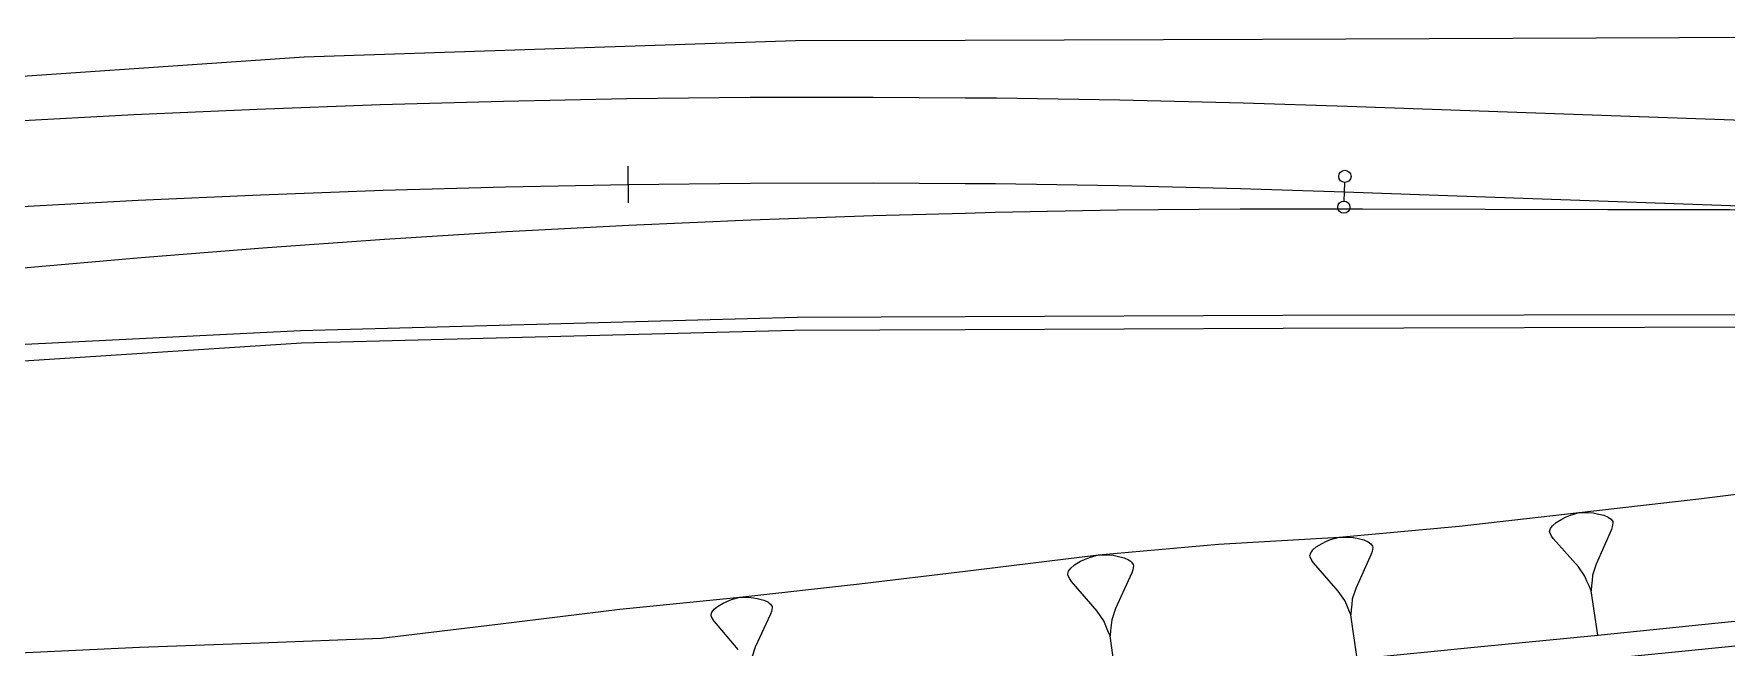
# Model space of a CAD drawing. Extents: x 389565 to 391267, y 804651 to 804848.
# Drawn here: x 390662 to 390731.1, y 804759.2 to 804784.3 of the extents above; entities that cross this region are included whole.
import ezdxf

# ---------------------------------------------------------------- set-up
doc = ezdxf.new("R2010")
doc.units = 0
doc.layers.get('0').update_dxf_attribs({"linetype": 'CONTINUOUS'})

msp = doc.modelspace()

# ---------------------------------------------------------------- linework, layer by layer
at = {"color": 3}
msp.add_line((390686.2333, 804778.8864), (390686.2559, 804777.3865), dxfattribs=at)
at = {"color": 1}
msp.add_line((390715.4615, 804777.4553), (390715.4886, 804778.2146), dxfattribs=at)
at = {"color": 7}
for p, q in [((390724.4997, 804764.5471), (390724.6979, 804764.6303)), ((390724.6979, 804764.6303), (390725.0507, 804764.7373)), ((390725.0507, 804764.7373), (390725.4193, 804764.7412)), ((390725.4193, 804764.7412), (390725.6333, 804764.7213)), ((390725.6333, 804764.7213), (390725.7958, 804764.6936)), ((390725.7958, 804764.6936), (390726.0692, 804764.6301)), ((390726.0692, 804764.6301), (390726.2396, 804764.5508)), ((390723.8497, 804763.9726), (390723.8853, 804764.0835)), ((390723.8576, 804763.9211), (390723.8497, 804763.9726)), ((390723.9328, 804763.7744), (390723.8576, 804763.9211)), ((390723.8853, 804764.0835), (390723.9289, 804764.143)), ((390723.9289, 804764.143), (390723.9726, 804764.2024)), ((390723.9726, 804764.2024), (390724.1113, 804764.3292)), ((390724.1113, 804764.3292), (390724.3531, 804764.4719)), ((390724.3531, 804764.4719), (390724.4997, 804764.5471)), ((390726.3703, 804764.0435), (390725.7439, 804762.6287)), ((390726.2396, 804764.5508), (390726.2991, 804764.5072)), ((390726.2991, 804764.5072), (390726.3585, 804764.4636)), ((390726.3585, 804764.4636), (390726.4259, 804764.3685)), ((390726.406, 804764.1545), (390726.3703, 804764.0435)), ((390726.4338, 804764.3169), (390726.406, 804764.1545)), ((390726.4259, 804764.3685), (390726.4338, 804764.3169)), ((390714.1458, 804763.1527), (390714.1893, 804763.2115)), ((390714.1893, 804763.2115), (390714.3277, 804763.3367)), ((390714.3277, 804763.3367), (390714.5684, 804763.4771)), ((390714.5684, 804763.4771), (390714.7143, 804763.5511)), ((390714.7143, 804763.5511), (390714.9115, 804763.6327)), ((390714.9115, 804763.6327), (390715.2621, 804763.7371)), ((390715.2621, 804763.7371), (390715.628, 804763.7391)), ((390715.628, 804763.7391), (390715.8404, 804763.7184)), ((390715.8404, 804763.7184), (390716.0015, 804763.69)), ((390716.0015, 804763.69), (390716.2726, 804763.6256)), ((390716.2726, 804763.6256), (390716.4414, 804763.5461)), ((390716.4414, 804763.5461), (390716.5002, 804763.5025)), ((390716.5002, 804763.5025), (390716.559, 804763.4589)), ((390716.559, 804763.4589), (390716.6254, 804763.3642)), ((390716.633, 804763.313), (390716.6046, 804763.1518)), ((390716.6254, 804763.3642), (390716.633, 804763.313)), ((390724.0002, 804763.6793), (390723.9328, 804763.7744)), ((390725.0225, 804762.5178), (390724.0002, 804763.6793)), ((390704.3157, 804762.4728), (390704.4607, 804762.6027)), ((390704.4607, 804762.6027), (390704.7127, 804762.748)), ((390704.7127, 804762.748), (390704.8654, 804762.8245)), ((390704.8654, 804762.8245), (390705.0716, 804762.9086)), ((390705.0716, 804762.9086), (390705.4381, 804763.0157)), ((390705.4381, 804763.0157), (390705.82, 804763.016)), ((390705.82, 804763.016), (390706.0415, 804762.9932)), ((390706.0415, 804762.9932), (390706.2096, 804762.9627)), ((390706.2096, 804762.9627), (390706.4922, 804762.8942)), ((390706.4922, 804762.8942), (390706.668, 804762.8102)), ((390706.668, 804762.8102), (390706.7291, 804762.7644)), ((390706.7291, 804762.7644), (390706.7902, 804762.7187)), ((390706.7902, 804762.7187), (390706.859, 804762.6194)), ((390706.8667, 804762.5659), (390706.8362, 804762.3979)), ((390706.859, 804762.6194), (390706.8667, 804762.5659)), ((390714.0662, 804762.984), (390714.1022, 804763.0939)), ((390714.0738, 804762.9328), (390714.0662, 804762.984)), ((390714.1478, 804762.7868), (390714.0738, 804762.9328)), ((390714.1022, 804763.0939), (390714.1458, 804763.1527)), ((390714.2142, 804762.6921), (390714.1478, 804762.7868)), ((390715.2232, 804761.5342), (390714.2142, 804762.6921)), ((390716.5686, 804763.0418), (390715.9398, 804761.6406)), ((390716.6046, 804763.1518), (390716.5686, 804763.0418)), ((390725.292, 804762.1373), (390725.0225, 804762.5178)), ((390725.7439, 804762.6287), (390725.6011, 804762.1848)), ((390704.1859, 804762.2359), (390704.2241, 804762.3505)), ((390704.1936, 804762.1825), (390704.1859, 804762.2359)), ((390704.2701, 804762.0298), (390704.1936, 804762.1825)), ((390704.2241, 804762.3505), (390704.2699, 804762.4117)), ((390704.2699, 804762.4117), (390704.3157, 804762.4728)), ((390704.3389, 804761.9305), (390704.2701, 804762.0298)), ((390705.386, 804760.7167), (390704.3389, 804761.9305)), ((390706.7981, 804762.2833), (390706.1345, 804760.824)), ((390706.8362, 804762.3979), (390706.7981, 804762.2833)), ((390725.3752, 804761.9391), (390725.292, 804762.1373)), ((390725.4584, 804761.741), (390725.3752, 804761.9391)), ((390725.5813, 804761.9708), (390725.5614, 804761.7568)), ((390725.6011, 804762.1848), (390725.5813, 804761.9708)), ((390690.269, 804761.1137), (390690.4612, 804761.1904)), ((390690.4612, 804761.1904), (390690.8026, 804761.2874)), ((390690.8026, 804761.2874), (390691.1576, 804761.285)), ((390691.1576, 804761.285), (390691.3633, 804761.2623)), ((390691.3633, 804761.2623), (390691.5192, 804761.2328)), ((390691.5192, 804761.2328), (390691.7815, 804761.1671)), ((390691.7815, 804761.1671), (390691.9442, 804761.0879)), ((390715.4888, 804761.1551), (390715.2232, 804761.5342)), ((390715.5704, 804760.958), (390715.4888, 804761.1551)), ((390715.7959, 804761.2007), (390715.7751, 804760.9884)), ((390715.9398, 804761.6406), (390715.7959, 804761.2007)), ((390725.5416, 804761.5428), (390725.4584, 804761.741)), ((390725.5614, 804761.7568), (390725.5416, 804761.5428)), ((390725.8187, 804759.7394), (390725.5416, 804761.5428)), ((390689.6334, 804760.5714), (390689.6697, 804760.6777)), ((390689.6402, 804760.5217), (390689.6334, 804760.5714)), ((390689.7102, 804760.3792), (390689.6402, 804760.5217)), ((390689.6697, 804760.6777), (390689.7126, 804760.7342)), ((390689.7126, 804760.7342), (390689.7556, 804760.7907)), ((390689.7556, 804760.7907), (390689.8913, 804760.9104)), ((390689.8913, 804760.9104), (390690.1265, 804761.0436)), ((390690.1265, 804761.0436), (390690.269, 804761.1137)), ((390692.0615, 804760.5972), (390691.4345, 804759.2456)), ((390691.9442, 804761.0879), (390692.0007, 804761.0449)), ((390692.0007, 804761.0449), (390692.0572, 804761.0019)), ((390692.0572, 804761.0019), (390692.1204, 804760.9092)), ((390692.0977, 804760.7035), (390692.0615, 804760.5972)), ((390692.1272, 804760.8594), (390692.0977, 804760.7035)), ((390692.1204, 804760.9092), (390692.1272, 804760.8594)), ((390705.6612, 804760.3197), (390705.386, 804760.7167)), ((390706.1345, 804760.824), (390705.982, 804760.3657)), ((390715.652, 804760.7609), (390715.5704, 804760.958)), ((390715.7336, 804760.5637), (390715.652, 804760.7609)), ((390715.7543, 804760.7761), (390715.7336, 804760.5637)), ((390715.9997, 804758.7723), (390715.7336, 804760.5637)), ((390715.7751, 804760.9884), (390715.7543, 804760.7761)), ((390689.7734, 804760.2865), (390689.7102, 804760.3792)), ((390690.7382, 804759.1511), (390689.7734, 804760.2865)), ((390705.7453, 804760.1135), (390705.6612, 804760.3197)), ((390705.8295, 804759.9073), (390705.7453, 804760.1135)), ((390705.9136, 804759.7011), (390705.8295, 804759.9073)), ((390705.9364, 804759.9226), (390705.9136, 804759.7011)), ((390705.9592, 804760.1442), (390705.9364, 804759.9226)), ((390705.982, 804760.3657), (390705.9592, 804760.1442)), ((390691.4345, 804759.2456), (390691.2896, 804758.8207)), ((390706.182, 804757.83), (390705.9136, 804759.7011))]:
    msp.add_line(p, q, dxfattribs=at)
at = {"color": 2, "linetype": 'CONTINUOUS'}
for points in [[(390600, 804774.9897), (390612.81, 804777.212), (390633.022, 804779.958), (390652.389, 804781.928), (390673.028, 804783.342), (390693.079, 804784.006), (390700, 804784.0256)], [(390700, 804784.0256), (390712.138, 804784.06), (390732.549, 804784.144), (390752.173, 804784.184), (390771.934, 804784.225), (390792.073, 804784.272), (390800, 804784.2823)]]:
    msp.add_lwpolyline(points, dxfattribs=at)
at = {"color": 7, "linetype": 'CONTINUOUS'}
for points in [[(390600, 804773.8705), (390601.09, 804774.0542), (390606.0574, 804774.8472), (390611.0316, 804775.5971), (390616.0121, 804776.3038), (390620.9985, 804776.9672), (390625.9905, 804777.5872), (390630.9877, 804778.1639), (390635.9897, 804778.6973), (390640.9962, 804779.1871), (390646.0067, 804779.6335), (390651.0209, 804780.0364), (390656.0385, 804780.3957), (390661.0589, 804780.7115), (390666.0819, 804780.9837), (390671.1071, 804781.2122), (390676.134, 804781.3972), (390681.1624, 804781.5384), (390686.1919, 804781.636), (390691.2219, 804781.69), (390696.2523, 804781.7003), (390700, 804781.6754)], [(390700, 804781.6754), (390701.2825, 804781.6669), (390706.3123, 804781.5899), (390711.3412, 804781.4691), (390715.6, 804781.3327), (390716.3643, 804781.3055), (390721.3611, 804781.127), (390726.3579, 804780.9486), (390731.3547, 804780.7702), (390736.3516, 804780.5917), (390741.3484, 804780.4133), (390746.3452, 804780.2349), (390751.342, 804780.0565), (390756.3388, 804779.878), (390761.3356, 804779.6996), (390766.3325, 804779.5212), (390771.3293, 804779.3428), (390776.3261, 804779.1643), (390781.3229, 804778.9859), (390786.3197, 804778.8075)], [(390700, 804776.9676), (390701.2313, 804777.0005), (390706.2239, 804777.0907), (390711.2185, 804777.1375), (390715.4504, 804777.1433), (390716.2156, 804777.1414), (390721.2184, 804777.1296), (390726.2211, 804777.1177), (390731.2239, 804777.1058), (390736.2267, 804777.094)], [(390600, 804766.7718), (390602.2235, 804767.1466), (390607.1309, 804767.93), (390612.045, 804768.6709), (390616.9653, 804769.369), (390621.8915, 804770.0243), (390626.8232, 804770.6369), (390631.7601, 804771.2067), (390636.6847, 804771.8994), (390641.6166, 804772.5494), (390646.5554, 804773.1567), (390651.5008, 804773.7213), (390656.4523, 804774.243), (390661.4095, 804774.7218), (390666.3722, 804775.1576), (390671.34, 804775.5504), (390676.3124, 804775.9), (390681.2891, 804776.2066), (390686.2697, 804776.47), (390691.2539, 804776.6901), (390696.2412, 804776.867), (390700, 804776.9676)], [(390700, 804762.3516), (390700.5619, 804762.4198), (390705.4381, 804763.0157), (390710.3389, 804763.4471), (390715.2621, 804763.7371), (390720.1633, 804764.1875), (390725.0507, 804764.7373), (390729.9381, 804765.2933), (390734.8166, 804765.9117), (390739.6821, 804766.6159), (390744.592, 804767.0513), (390749.4772, 804767.6462), (390752.1549, 804767.9067), (390754.3829, 804768.1265), (390759.2863, 804768.6305), (390764.1907, 804769.138), (390769.0736, 804769.7769), (390773.947, 804770.4758), (390778.8456, 804771.0404), (390783.7821, 804771.4086), (390788.7129, 804771.8218)], [(390700, 804756.2466), (390701.4132, 804756.3778), (390706.324, 804756.8401), (390711.2352, 804757.3085), (390716.1466, 804757.7832), (390721.0584, 804758.264), (390725.9706, 804758.751), (390730.8831, 804759.2442), (390735.796, 804759.7437), (390740.7093, 804760.2493), (390745.6231, 804760.7612), (390750.5372, 804761.2793), (390753.2197, 804761.5647), (390755.4516, 804761.8052), (390760.3642, 804762.3501), (390765.2746, 804762.9163), (390770.1827, 804763.5038), (390775.0883, 804764.1125), (390779.9915, 804764.7425), (390784.892, 804765.3936), (390789.7899, 804766.066)], [(390600, 804753.0259), (390602.8076, 804753.1895), (390607.706, 804753.5026), (390612.6038, 804753.828), (390617.5018, 804754.1597), (390622.3991, 804754.5059), (390627.26, 804755.213), (390632.1136, 804755.9791), (390636.9784, 804756.6298), (390641.8188, 804757.4958), (390646.6892, 804758.081), (390651.5736, 804758.5444), (390656.4833, 804758.7971), (390661.3987, 804759.0164), (390666.3151, 804759.2422), (390671.2386, 804759.4268), (390676.1637, 804759.6159), (390681.0397, 804760.1979), (390685.9142, 804760.7931), (390690.8026, 804761.2874), (390695.6855, 804761.828), (390700, 804762.3516)]]:
    msp.add_lwpolyline(points, dxfattribs=at)
at = {"color": 3, "linetype": 'CONTINUOUS'}
for points in [[(390600, 804770.3212), (390601.6567, 804770.6004), (390606.5942, 804771.3886), (390611.5383, 804772.134), (390616.4887, 804772.8364), (390621.445, 804773.4958), (390626.4069, 804774.1121), (390631.3739, 804774.6853), (390636.3457, 804775.2154), (390641.3219, 804775.7023), (390646.3022, 804776.146), (390651.2861, 804776.5465), (390656.2733, 804776.9036), (390661.2634, 804777.2175), (390666.2561, 804777.488), (390671.2509, 804777.7152), (390676.2475, 804777.899), (390681.2455, 804778.0394), (390686.2446, 804778.1364), (390691.2443, 804778.1901), (390696.2443, 804778.2003), (390700, 804778.1754)], [(390700, 804778.1754), (390701.2441, 804778.1671), (390706.2435, 804778.0905), (390711.2421, 804777.9705), (390715.4751, 804777.835), (390716.2394, 804777.8077), (390721.2362, 804777.6293), (390726.233, 804777.4508), (390731.2298, 804777.2724), (390736.2267, 804777.094), (390741.2235, 804776.9155), (390746.2203, 804776.7371), (390751.2171, 804776.5587), (390756.2139, 804776.3803), (390761.2107, 804776.2018), (390766.2076, 804776.0234), (390771.2044, 804775.845), (390776.2012, 804775.6666), (390781.198, 804775.4881), (390786.1948, 804775.3097), (390791.1916, 804775.1313), (390796.1884, 804774.9529), (390800, 804774.8168)]]:
    msp.add_lwpolyline(points, dxfattribs=at)
at = {"color": 252, "linetype": 'CONTINUOUS'}
for points in [[(390700, 804772.7401), (390712.965, 804772.799), (390732.677, 804772.828), (390752.588, 804772.881), (390773.463, 804772.947)], [(390600, 804765.7104), (390614.631, 804767.62), (390633.573, 804769.612), (390653.681, 804771.213), (390672.876, 804772.169), (390693.14, 804772.709), (390700, 804772.7401)], [(390600, 804765.1676), (390614.658, 804767.1), (390633.645, 804769.126), (390672.919, 804771.664), (390693.032, 804772.191), (390700, 804772.2162)], [(390700, 804772.2162), (390712.975, 804772.263), (390732.656, 804772.326), (390752.592, 804772.371)]]:
    msp.add_lwpolyline(points, dxfattribs=at)
at = {"color": 1, "linetype": 'CONTINUOUS'}
msp.add_lwpolyline([(390700, 804757.2498), (390701.2737, 804757.368), (390706.182, 804757.83), (390711.0907, 804758.2981), (390715.9997, 804758.7723), (390720.909, 804759.2528), (390725.8187, 804759.7394), (390730.7288, 804760.2322), (390735.6392, 804760.7313), (390740.5501, 804761.2365), (390745.4613, 804761.748), (390750.373, 804762.2657), (390753.0541, 804762.5509), (390755.2849, 804762.7912), (390760.195, 804763.3357), (390765.103, 804763.9015), (390770.0086, 804764.4885), (390774.9118, 804765.0968), (390779.8125, 804765.7263), (390784.7106, 804766.377), (390789.606, 804767.0489)], dxfattribs=at)
at = {"color": 1}
for centre, radius in [((390715.4975, 804778.4642), 0.2497), ((390715.4527, 804777.2077), 0.2477)]:
    msp.add_circle(centre, radius, dxfattribs=at)

doc.saveas('drawing.dxf')
